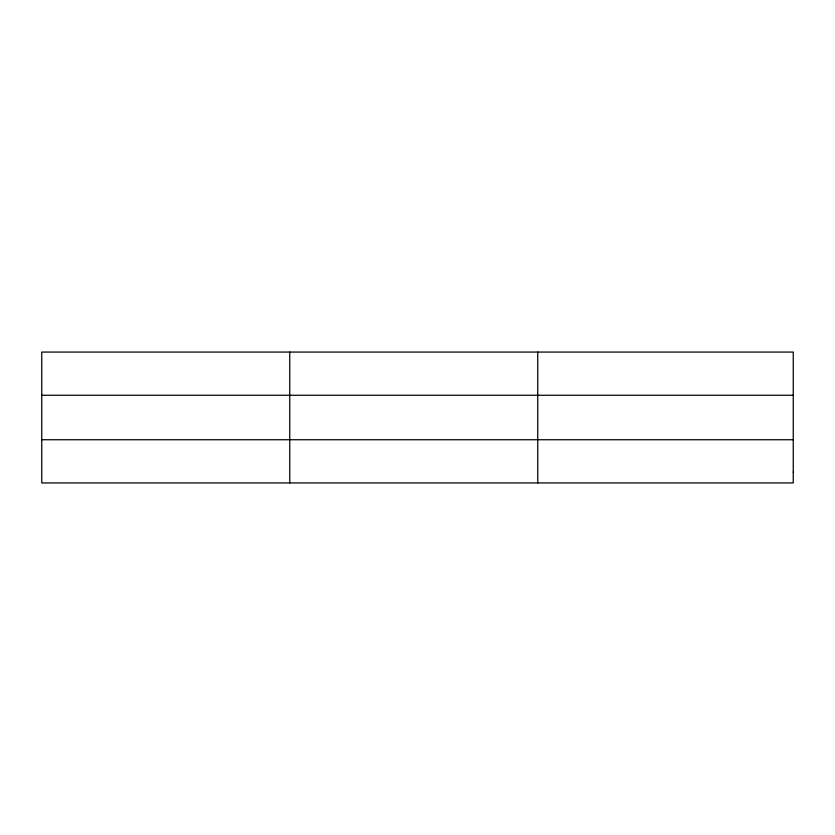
<?xml version="1.0" encoding="UTF-8"?>
<svg xmlns="http://www.w3.org/2000/svg" width="835" height="835" viewBox="0 0 835 835"><rect width="100%" height="100%" fill="white"/><g stroke="black" fill="none" stroke-linecap="round" stroke-linejoin="round"><path stroke-width="1.25" d="M289.745 482.933L289.745 352.067M537.74 482.933L537.74 352.067M41.75 395.258L793.25 395.258M41.75 439.742L793.25 439.742M793.25 472.13L793.25 482.933L41.75 482.933L41.75 352.067L793.25 352.067L793.25 472.13"/></g></svg>
